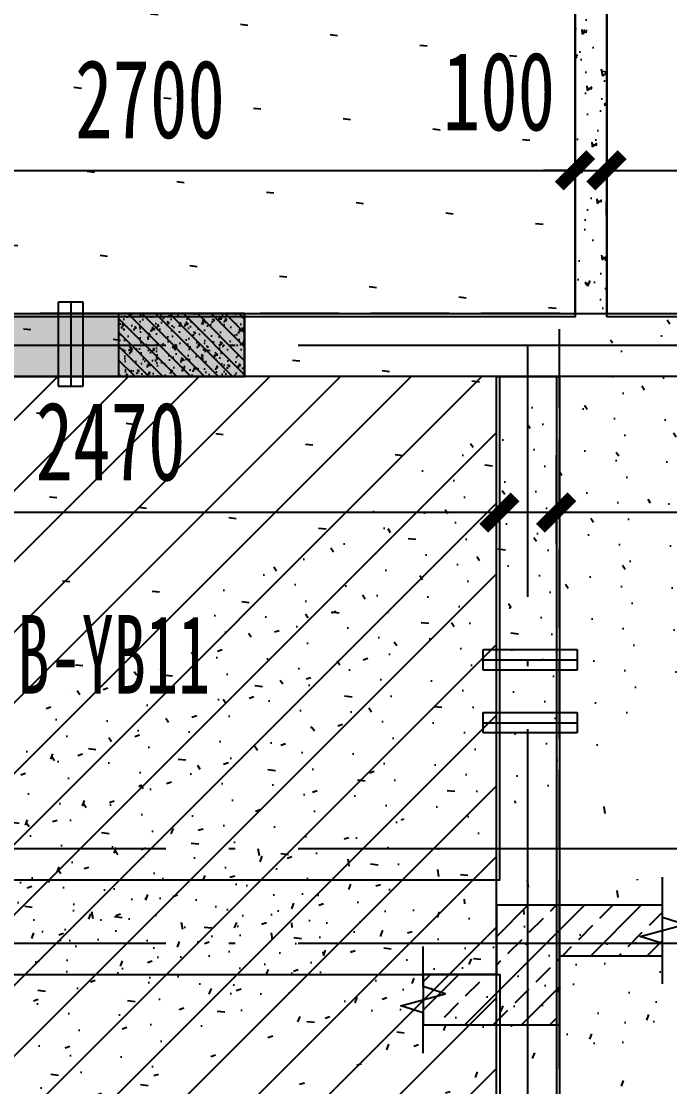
# Model space of a CAD drawing. Extents: x -3200779283 to -8106663, y 659664 to 1123462.
# Drawn here: x -8147960 to -8145900, y 847268 to 850653 of the extents above; entities that cross this region are included whole.
import ezdxf
from ezdxf.enums import TextEntityAlignment as Align

# ---------------------------------------------------------------- set-up
doc = ezdxf.new("R2010")
doc.units = 0
doc.header["$LTSCALE"] = 1000
doc.header["$MEASUREMENT"] = 0
for name, pattern in [('120-墙体$0$CENTER2', [1.125, 0.75, -0.125, 0.125, -0.125]), ('120-墙体$0$CONTINOUS', [0]), ('3#-轴线$0$DOTE', [2.4200000000000004, 2, -0.2, 0.02, -0.2]), ('3#4#5#$0$DASH', [0.35, 0.25, -0.1]), ('3#4#5#模板$0$DASH', [0.35, 0.25, -0.1]), ('DASH', [0.35, 0.25, -0.1])]:
    doc.linetypes.add(name, pattern=pattern)
doc.layers.get('Defpoints').update_dxf_attribs({"color": 30, "linetype": 'DASH'})
for name, color, linetype in [('120-墙体$0$DUCT-排烟中心线', 5, '120-墙体$0$CENTER2'), ('120-墙体$0$DUCT-排烟管', 2, 'Continuous'), ('120-墙体$0$DUCT-送风中心线', 5, '120-墙体$0$CENTER2'), ('120-墙体$0$S-WALL', 40, 'Continuous'), ('120-墙体$0$S-WALL-BEAM', 120, 'Continuous'), ('120-墙体$0$S-WALL-COLU', 252, '120-墙体$0$CONTINOUS'), ('120-墙体$0$S-WALL-COLU-HATC', 16, 'Continuous'), ('120-墙体$0$S-WALL-HATC', 253, 'Continuous'), ('120-墙体$0$提结构条件', 7, 'Continuous'), ('3#-轴线$0$A-ANNO-DOTE', 10, '3#-轴线$0$DOTE'), ('3#4#5#$0$PC-SLAB', 6, '3#4#5#$0$DASH'), ('3#4#5#$0$S-ANNO-TEXT', 7, 'Continuous'), ('3#4#5#$0$S-DIMS-SLAB', 120, 'Continuous'), ('3#4#5#$0$S-PC-SLAB', 6, 'Continuous'), ('3#4#5#$0$S-WALL-HATC', 253, 'Continuous'), ('3#4#5#模板$0$S-SLAB-TEXT', 120, 'Continuous'), ('3#4#5#模板$0$南北楼-结构布置-地上 -新修改$0$S-ANNO-THIN', 3, 'Continuous'), ('3#4#5#模板$0$南北楼-结构布置-地上 -新修改$0$S-SLAB-HATC', 200, 'Continuous')]:
    doc.layers.add(name, color=color, linetype=linetype)
doc.styles.add('3#4#5#$0$外部参照 1$0$宋体', font='', dxfattribs={"width": 0.8})
doc.styles.add('3#4#5#$0$楷体', font='', dxfattribs={"width": 0.7})
doc.styles.get('3#4#5#$0$外部参照 1$0$宋体').set_extended_font_data('SimSun')
doc.styles.get('3#4#5#$0$楷体').set_extended_font_data('KaiTi_GB2312')
doc.dimstyles.new('3#4#5#$0$TSSD_100_100', dxfattribs={"dimtxt": 250, "dimasz": 100, "dimexe": 100, "dimexo": 250, "dimgap": 100, "dimtad": 1, "dimdec": 0, "dimzin": 0, "dimdsep": 46, "dimtxsty": '3#4#5#$0$楷体', "dimblk": '3#4#5#$0$_ArchTick', "dimcen": 0, "dimdle": 100, "dimclrt": 7, "dimadec": 0, "dimazin": 0, "dimtfac": 1, "dimtdec": 0, "dimtix": 1, "dimtmove": 2, "dimatfit": 3, "dimfxl": 1, "dimtolj": 1, "dimtzin": 0, "dimarcsym": 0})

# ---------------------------------------------------------------- blocks, each defined once
blk = doc.blocks.new('3#4#5#模板$0$A$C4139bdaf')
h = blk.add_hatch()
h.set_pattern_fill('ANSI31', color=251, scale=100)
h.set_pattern_definition([(45, (-7702.687107387464, -122599.998702767), (-112.2532015133644, 112.2532015133644), [])])
h.paths.add_polyline_path([(24349.99894117552, 3600.000498155889), (21899.99894117552, 3600.000498155889), (21899.99894117552, 1700.000498155816), (21099.99894117552, 1700.000498155845), (21099.99894117552, 200.0004981558304), (24349.99894117552, 200.0004981558304)])
at = {"layer": '3#4#5#模板$0$南北楼-结构布置-地上 -新修改$0$S-SLAB-HATC'}
h = blk.add_hatch(dxfattribs=at)
h.set_pattern_fill('ANSI33', color=256, scale=20, angle=-180)
h.set_pattern_definition([(225, (-76240.41036994423, 14928.68641716003), (89.8025612106915, -89.80256121069156), []), (225, (-76330.21296994417, 14928.68641716003), (89.8025612106915, -89.80256121069156), [63.5, -31.75])])
h.paths.add_polyline_path([(24117.17101796117, 1540.00049815618), (24549.99818293279, 1540.000498156878), (24549.99818293273, 1760.000498156878), (24877.17101796111, 1760.000498156936), (24877.17101796111, 1920.000498156936), (24549.99818293197, 1920.000498155772), (24349.99818293197, 1920.00049815583), (24349.99818293197, 1700.00049815583), (24117.17101796111, 1700.00049815583)])
at = {"linetype": '3#4#5#模板$0$DASH'}
for points in [[(24549.99894117552, 3800.000498155889), (21699.99894117552, 3800.000498155889), (21699.99894117552, 1900.00049815583), (20899.99894117552, 1900.00049815586), (20899.99894117552, 0.0004981558304280043), (24549.99894117552, 0.0004981558304280043)], [(24349.99894117552, 3600.000498155889), (21899.99894117552, 3600.000498155889), (21899.99894117552, 1700.000498155816), (21099.99894117552, 1700.000498155845), (21099.99894117552, 200.0004981558304), (24349.99894117552, 200.0004981558304)]]:
    blk.add_lwpolyline(points, close=True, dxfattribs=at)
at = {"layer": '3#4#5#模板$0$南北楼-结构布置-地上 -新修改$0$S-ANNO-THIN'}
for points in [[(24877.17101796146, 1670.40049815696), (24877.17101796105, 1798.40049815696), (24806.77101796097, 1820.800498156692), (24947.57101796084, 1859.200498157123), (24877.1710179607, 1881.600498156971), (24877.1710179603, 2009.600498156971)], [(24117.17101796117, 1450.400498156378), (24117.17101796117, 1578.400498156087), (24046.77101796132, 1600.800498156052), (24187.5710179609, 1639.2004981559), (24117.17101796117, 1661.600498155924), (24117.17101796117, 1789.600498155633)]]:
    blk.add_lwpolyline(points, dxfattribs=at)
at = {"layer": '3#4#5#模板$0$南北楼-结构布置-地上 -新修改$0$S-SLAB-HATC'}
blk.add_lwpolyline([(24117.17101796117, 1540.00049815618), (24549.99818293279, 1540.000498156878), (24549.99818293273, 1760.000498156878), (24877.17101796111, 1760.000498156936), (24877.17101796111, 1920.000498156936), (24549.99818293197, 1920.000498155772), (24349.99818293197, 1920.00049815583), (24349.99818293197, 1700.00049815583), (24117.17101796111, 1700.00049815583)], close=True, dxfattribs=at)
blk = doc.blocks.new('3#4#5#$0$ban3')
at = {"layer": '3#4#5#$0$S-WALL-HATC', "ltscale": 100}
h = blk.add_hatch(dxfattribs=at)
h.set_pattern_fill('AR-CONC', color=256, scale=25, angle=-270.0000000000001, style=0)
h.set_pattern_definition([(139.9999999999999, (0, 0), (15.6880337456489, 179.3150456501884), [18.75, -206.25]), (84.99999999999994, (0, 0), (-188.048033425003, -34.68783340324987), [15, -165]), (190.4513999999999, (1.307335000019521, 14.94292000000132), (-172.3598855152383, 144.6273454285055), [15.9350475, -175.2855279999999]), (136.1841999999999, (-50, 0), (41.37975358225471, 266.8102621564111), [28.125, -309.375]), (186.6356, (-46.55167324998183, 22.23418625001796), (-243.5294677251103, 233.665676387176), [23.902572, -262.92825]), (81.18419999999995, (-50, 0), (-243.529650231331, 233.665486283407), [22.5, -247.5]), (111, (-37.5, 25), (100.6547226663348, 149.2267630296154), [18.75, -206.25]), (55.99999999999998, (-37.5, 25), (-181.2875112617132, 60.82883298039556), [15, -165]), (161.4514, (-29.11209850001615, 37.4355582499993), (-80.63262417748795, 210.0556571453725), [15.9350475, -175.285528]), (127.5, (0, 0), (-83.22346345782788, 3.039963829322726), [0, -162.9999999999999, 0, -167.4999999999999, 0, -165.6249999999999]), (97.49999999999993, (0, 0), (-98.60292797059002, 65.76738436053722), [0, -95.5, 0, -159.25, 0, -63.125]), (57.49999999999993, (0, -55.75), (5.638717933595033, 133.4556090431022), [0, -62.5, 0, -195, 0, -258.75]), (47.49999999999995, (0, -80.75), (-25.02624558307933, 145.7965423355966), [0, -81.25, 0, -129.5, 0, -183.75])])
h.paths.add_polyline_path([(-216732.0009944952, 412974.9999670067), (-216832.0009944952, 412974.9999670067), (-216832.0009944952, 409974.9999670067), (-216732.0009944952, 409974.9999670067)])
h.paths.add_polyline_path([(-214532.000995802, 412974.9999670067), (-214632.000995802, 412974.9999670067), (-214632.000995802, 409974.9999670067), (-214532.000995802, 409974.9999670067)])
h = blk.add_hatch(dxfattribs=at)
h.set_pattern_fill('AR-CONC', color=256, scale=25, angle=-270.0000000000001, style=0)
h.set_pattern_definition([(139.9999999999999, (-37341029879.81102, -2020433658.351167), (15.6880337456489, 179.3150456501884), [18.75, -206.25]), (84.99999999999994, (-37341029879.81102, -2020433658.351167), (-188.048033425003, -34.68783340324987), [15, -165]), (190.4513999999999, (-37341029878.50368, -2020433643.408247), (-172.3598855152383, 144.6273454285055), [15.93504749999986, -175.2855279999978]), (136.1841999999999, (-37341029929.81102, -2020433658.351167), (41.37975358225471, 266.8102621564111), [28.125, -309.375]), (186.6356, (-37341029926.36269, -2020433636.116981), (-243.5294677251103, 233.665676387176), [23.902572, -262.92825]), (81.18419999999995, (-37341029929.81102, -2020433658.351167), (-243.529650231331, 233.665486283407), [22.5, -247.5]), (111, (-37341029917.31102, -2020433633.351167), (100.6547226663348, 149.2267630296154), [18.75, -206.25]), (55.99999999999998, (-37341029917.31102, -2020433633.351167), (-181.2875112617132, 60.82883298039556), [15, -165]), (161.4514, (-37341029908.92312, -2020433620.915609), (-80.63262417748795, 210.0556571453725), [15.9350475, -175.285528]), (127.5, (-37341029879.81102, -2020433658.351167), (-83.22346345782788, 3.039963829322726), [0, -162.9999999999978, 0, -167.4999999999978, 0, -165.6249999999978]), (97.49999999999993, (-37341029879.81102, -2020433658.351167), (-98.60292797059002, 65.76738436053722), [0, -95.5, 0, -159.25, 0, -63.125]), (57.49999999999993, (-37341029879.81102, -2020433714.101167), (5.638717933595033, 133.4556090431022), [0, -62.5, 0, -195, 0, -258.75]), (47.49999999999995, (-37341029879.81102, -2020433739.101167), (-25.02624558307933, 145.7965423355966), [0, -81.25, 0, -129.5, 0, -183.75])])
h.paths.add_polyline_path([(-214282.0075875558, 407875.9277280352), (-214282.0075875558, 408175.9277280352), (-211832.3804074041, 408175.221341892), (-211832.380407404, 407875.221341892)])
at = {"layer": '3#4#5#$0$S-PC-SLAB'}
for points in [[(-214632.000995802, 409964.9999670067), (-214632.000995802, 412984.9999670067), (-216732.0009944952, 412984.9999670067), (-216732.0009944952, 409964.9999670067)], [(-211832.000995802, 409964.9999670067), (-211832.000995802, 412984.9999670067), (-214532.000995802, 412984.9999670067), (-214532.000995802, 409964.9999670067)], [(-214472.0009953861, 407375.0001829517), (-220092.0009953849, 407375.0001829517), (-220092.0009953849, 409775.0001829517), (-214472.0009953861, 409775.0001829517)], [(-214292.0078049984, 409775.0002631896), (-211822.0078049995, 409775.0002631896), (-211822.0078049995, 408175.9277280352), (-214292.0078049984, 408175.9277280352)], [(-214292.0078736024, 406375.9155135542), (-211022.0078736036, 406375.9155135542), (-211022.007587557, 407875.9277280353), (-214292.0075875558, 407875.9277280352)]]:
    blk.add_lwpolyline(points, close=True, dxfattribs=at)
at = {"layer": '3#4#5#$0$S-WALL-HATC', "ltscale": 100}
for points in [[(-214532.000995802, 409974.9999670067), (-214532.000995802, 412974.9999670067), (-214632.000995802, 412974.9999670067), (-214632.000995802, 409974.9999670067)], [(-214282.0075875558, 407875.9277280352), (-214282.0075875558, 408175.9277280352), (-211832.3804074041, 408175.221341892), (-211832.380407404, 407875.221341892)]]:
    blk.add_lwpolyline(points, close=True, dxfattribs=at)
blk = doc.blocks.new('3#4#5#$0$_ArchTick')
at = {"color": 0, "linetype": 'ByBlock', "const_width": 0.4}
blk.add_lwpolyline([(-0.5, -0.5), (0.5, 0.5)], dxfattribs=at)
blk = doc.blocks.new('*D815')
at = {"layer": '3#4#5#$0$S-DIMS-SLAB', "color": 0, "lineweight": -2, "transparency": 16777216}
for p, q in [((168786.1414544946, 162066.5828292976), (168786.1414544946, 162042.6444963348)), ((171256.1414544935, 162066.5828292975), (171256.1414544935, 162042.6444963348)), ((171356.1414544935, 161942.6444963348), (168686.1414544946, 161942.6444963348))]:
    blk.add_line(p, q, dxfattribs=at)
at = {"layer": 'Defpoints', "color": 0, "transparency": 16777216}
for p in [(168786.1414544946, 161942.6444963348), (168786.1414544946, 161816.5828292976), (171256.1414544935, 161816.5828292975)]:
    blk.add_point(p, dxfattribs=at)
at = {"layer": '3#4#5#$0$S-DIMS-SLAB', "color": 0, "lineweight": -2, "transparency": 16777216, "xscale": 100, "yscale": 100, "zscale": 100, "rotation": 180}
blk.add_blockref('3#4#5#$0$_ArchTick', (168786.1414544946, 161942.6444963348), dxfattribs=at)
at = {"layer": '3#4#5#$0$S-DIMS-SLAB', "color": 0, "lineweight": -2, "transparency": 16777216, "xscale": 100, "yscale": 100, "zscale": 100}
blk.add_blockref('3#4#5#$0$_ArchTick', (171256.1414544935, 161942.6444963348), dxfattribs=at)
at = {"layer": '3#4#5#$0$S-DIMS-SLAB', "color": 7, "transparency": 16777216, "insert": (170021.1414544941, 162167.6444963348), "char_height": 250, "attachment_point": 5, "style": '3#4#5#$0$楷体'}
blk.add_mtext('\\A1;2470', dxfattribs=at)
blk = doc.blocks.new('*D817')
at = {"layer": '3#4#5#$0$S-DIMS-SLAB', "color": 0, "lineweight": -2, "transparency": 16777216}
for p, q in [((171436.3730136432, 162124.5276227209), (171436.3730136432, 161842.6444963348)), ((177056.3730136421, 162124.528082065), (177056.3730136421, 161842.6444963348)), ((177156.3730136421, 161942.6444963348), (171336.3730136432, 161942.6444963348))]:
    blk.add_line(p, q, dxfattribs=at)
at = {"layer": 'Defpoints', "color": 0, "transparency": 16777216}
for p in [(171436.3730136432, 162374.5276227209), (177056.3730136421, 162374.528082065), (171436.3730136432, 161942.6444963348)]:
    blk.add_point(p, dxfattribs=at)
at = {"layer": '3#4#5#$0$S-DIMS-SLAB', "color": 0, "lineweight": -2, "transparency": 16777216, "xscale": 100, "yscale": 100, "zscale": 100, "rotation": 180}
blk.add_blockref('3#4#5#$0$_ArchTick', (171436.3730136432, 161942.6444963348), dxfattribs=at)
at = {"layer": '3#4#5#$0$S-DIMS-SLAB', "color": 0, "lineweight": -2, "transparency": 16777216, "xscale": 100, "yscale": 100, "zscale": 100}
blk.add_blockref('3#4#5#$0$_ArchTick', (177056.3730136421, 161942.6444963348), dxfattribs=at)
at = {"layer": '3#4#5#$0$S-DIMS-SLAB', "color": 7, "transparency": 16777216, "insert": (174246.3730136426, 162167.6444963348), "char_height": 250, "attachment_point": 5, "style": '3#4#5#$0$楷体'}
blk.add_mtext('\\A1;5620', dxfattribs=at)
blk = doc.blocks.new('*D819')
at = {"layer": '3#4#5#$0$S-DIMS-SLAB', "color": 0, "lineweight": -2, "transparency": 16777216}
for p, q in [((171496.3730140592, 163029.924471299), (173796.3730127524, 163029.924471299)), ((171596.3730140592, 162887.7327650288), (171596.3730140592, 162929.924471299)), ((173696.3730127524, 162887.7327650287), (173696.3730127524, 162929.924471299))]:
    blk.add_line(p, q, dxfattribs=at)
at = {"layer": 'Defpoints', "color": 0, "transparency": 16777216}
for p in [(171596.3730140592, 163137.7327650288), (173696.3730127524, 163137.7327650287), (173696.3730127524, 163029.924471299)]:
    blk.add_point(p, dxfattribs=at)
at = {"layer": '3#4#5#$0$S-DIMS-SLAB', "color": 0, "lineweight": -2, "transparency": 16777216, "xscale": 100, "yscale": 100, "zscale": 100, "rotation": 180}
blk.add_blockref('3#4#5#$0$_ArchTick', (171596.3730140592, 163029.924471299), dxfattribs=at)
at = {"layer": '3#4#5#$0$S-DIMS-SLAB', "color": 0, "lineweight": -2, "transparency": 16777216, "xscale": 100, "yscale": 100, "zscale": 100}
blk.add_blockref('3#4#5#$0$_ArchTick', (173696.3730127524, 163029.924471299), dxfattribs=at)
at = {"layer": '3#4#5#$0$S-DIMS-SLAB', "color": 7, "transparency": 16777216, "insert": (172646.3730134058, 163254.924471299), "char_height": 250, "attachment_point": 5, "style": '3#4#5#$0$楷体'}
blk.add_mtext('\\A1;2100', dxfattribs=at)
blk = doc.blocks.new('*D820')
at = {"layer": '3#4#5#$0$S-DIMS-SLAB', "color": 0, "lineweight": -2, "transparency": 16777216}
for p, q in [((171496.3730140592, 163029.924471299), (171396.3730140592, 163029.924471299)), ((171496.3730140592, 163029.924471299), (171596.3730140592, 163029.924471299)), ((171596.3730140592, 163029.924471299), (171696.3730140592, 163029.924471299)), ((171496.3730140592, 162887.7327650288), (171496.3730140592, 162929.924471299)), ((171596.3730140592, 162887.7327650288), (171596.3730140592, 162929.924471299))]:
    blk.add_line(p, q, dxfattribs=at)
at = {"layer": 'Defpoints', "color": 0, "transparency": 16777216}
for p in [(171496.3730140592, 163137.7327650288), (171596.3730140592, 163137.7327650288), (171596.3730140592, 163029.924471299)]:
    blk.add_point(p, dxfattribs=at)
at = {"layer": '3#4#5#$0$S-DIMS-SLAB', "color": 0, "lineweight": -2, "transparency": 16777216, "xscale": 100, "yscale": 100, "zscale": 100}
blk.add_blockref('3#4#5#$0$_ArchTick', (171496.3730140592, 163029.924471299), dxfattribs=at)
at = {"layer": '3#4#5#$0$S-DIMS-SLAB', "color": 0, "lineweight": -2, "transparency": 16777216, "xscale": 100, "yscale": 100, "zscale": 100, "rotation": 180}
blk.add_blockref('3#4#5#$0$_ArchTick', (171596.3730140592, 163029.924471299), dxfattribs=at)
at = {"layer": '3#4#5#$0$S-DIMS-SLAB', "color": 7, "transparency": 16777216, "insert": (171254.4499371361, 163279.924471299), "char_height": 250, "attachment_point": 5, "style": '3#4#5#$0$楷体'}
blk.add_mtext('\\A1;100', dxfattribs=at)
blk = doc.blocks.new('*D821')
at = {"layer": '3#4#5#$0$S-DIMS-SLAB', "color": 0, "lineweight": -2, "transparency": 16777216}
for p, q in [((168696.3729299743, 163029.924471299), (171596.3730140592, 163029.924471299)), ((168796.3729299743, 162887.7327650287), (168796.3729299743, 162929.924471299)), ((171496.3730140592, 162887.7327650288), (171496.3730140592, 162929.924471299))]:
    blk.add_line(p, q, dxfattribs=at)
at = {"layer": 'Defpoints', "color": 0, "transparency": 16777216}
for p in [(168796.3729299743, 163137.7327650287), (171496.3730140592, 163137.7327650288), (171496.3730140592, 163029.924471299)]:
    blk.add_point(p, dxfattribs=at)
at = {"layer": '3#4#5#$0$S-DIMS-SLAB', "color": 0, "lineweight": -2, "transparency": 16777216, "xscale": 100, "yscale": 100, "zscale": 100, "rotation": 180}
blk.add_blockref('3#4#5#$0$_ArchTick', (168796.3729299743, 163029.924471299), dxfattribs=at)
at = {"layer": '3#4#5#$0$S-DIMS-SLAB', "color": 0, "lineweight": -2, "transparency": 16777216, "xscale": 100, "yscale": 100, "zscale": 100}
blk.add_blockref('3#4#5#$0$_ArchTick', (171496.3730140592, 163029.924471299), dxfattribs=at)
at = {"layer": '3#4#5#$0$S-DIMS-SLAB', "color": 7, "transparency": 16777216, "insert": (170146.3729720167, 163254.924471299), "char_height": 250, "attachment_point": 5, "style": '3#4#5#$0$楷体'}
blk.add_mtext('\\A1;2700', dxfattribs=at)
blk = doc.blocks.new('*D827')
at = {"layer": '3#4#5#$0$S-DIMS-SLAB', "color": 0, "lineweight": -2, "transparency": 16777216}
for p, q in [((168786.1414544946, 162066.5828292976), (168786.1414544946, 162042.6444963348)), ((171256.1414544935, 162066.5828292975), (171256.1414544935, 162042.6444963348)), ((171356.1414544935, 161942.6444963348), (168686.1414544946, 161942.6444963348))]:
    blk.add_line(p, q, dxfattribs=at)
at = {"layer": 'Defpoints', "color": 0, "transparency": 16777216}
for p in [(168786.1414544946, 161942.6444963348), (168786.1414544946, 161816.5828292976), (171256.1414544935, 161816.5828292975)]:
    blk.add_point(p, dxfattribs=at)
at = {"layer": '3#4#5#$0$S-DIMS-SLAB', "color": 0, "lineweight": -2, "transparency": 16777216, "xscale": 100, "yscale": 100, "zscale": 100, "rotation": 180}
blk.add_blockref('3#4#5#$0$_ArchTick', (168786.1414544946, 161942.6444963348), dxfattribs=at)
at = {"layer": '3#4#5#$0$S-DIMS-SLAB', "color": 0, "lineweight": -2, "transparency": 16777216, "xscale": 100, "yscale": 100, "zscale": 100}
blk.add_blockref('3#4#5#$0$_ArchTick', (171256.1414544935, 161942.6444963348), dxfattribs=at)
at = {"layer": '3#4#5#$0$S-DIMS-SLAB', "color": 7, "transparency": 16777216, "insert": (170021.1414544941, 162167.6444963348), "char_height": 250, "attachment_point": 5, "style": '3#4#5#$0$楷体'}
blk.add_mtext('\\A1;2470', dxfattribs=at)
blk = doc.blocks.new('120-墙体$0$A$Ca94620f4')
at = {"layer": '120-墙体$0$DUCT-排烟中心线'}
for p, q in [((-2257.938552053805, -4100.000693814996), (-2556.560479313237, -4100.000693814989)), ((-2257.938321257505, -4300.000543797403), (-2556.560248516937, -4300.000543797396))]:
    blk.add_line(p, q, dxfattribs=at)
at = {"layer": '120-墙体$0$DUCT-排烟管'}
for p, q in [((-2257.938552053805, -4067.500693814996), (-2556.560479313237, -4067.500693814989)), ((-2556.560479313237, -4067.500693814989), (-2556.560479313237, -4132.500693814989)), ((-2257.938552053805, -4132.500693814996), (-2257.938552053805, -4067.500693814996)), ((-2556.560479313237, -4132.500693814989), (-2257.938552053805, -4132.500693814996)), ((-2257.938321257505, -4267.500543797403), (-2556.560248516937, -4267.500543797396)), ((-2556.560248516937, -4267.500543797396), (-2556.560248516937, -4332.500543797396)), ((-2257.938321257505, -4332.500543797403), (-2257.938321257505, -4267.500543797403)), ((-2556.560248516937, -4332.500543797396), (-2257.938321257505, -4332.500543797403))]:
    blk.add_line(p, q, dxfattribs=at)
at = {"layer": '120-墙体$0$DUCT-送风中心线'}
blk.add_line((-947.6834203733888, -2963.74848623795), (-947.6834203733888, -3230.97650390194), dxfattribs=at)
at = {"layer": '120-墙体$0$提结构条件', "color": 3}
for p, q in [((-987.6834203733888, -3230.97650390194), (-987.6834203733888, -2963.74848623795)), ((-987.6834203733888, -2963.74848623795), (-907.6834203733888, -2963.74848623795)), ((-907.6834203733888, -2963.74848623795), (-907.6834203733888, -3230.97650390194)), ((-907.6834203733888, -3230.97650390194), (-987.6834203733888, -3230.97650390194))]:
    blk.add_line(p, q, dxfattribs=at)
blk = doc.blocks.new('120-墙体')
at = {"layer": '120-墙体$0$S-WALL-COLU-HATC'}
h = blk.add_hatch(dxfattribs=at)
h.set_pattern_fill('AR-CONC', color=256, scale=10)
h.set_pattern_definition([(49.99999999999999, (-9954.749218468613, -244207.8156450689), (71.72601826007535, -6.275213498259511), [7.5, -82.5]), (355, (-9954.749218468613, -244207.8156450689), (-13.8751333613, 75.21921337000119), [6, -66]), (100.4514, (-9948.7720504686, -244208.3385790689), (57.85093817140216, 68.94395420609536), [6.374018999999978, -70.11421119999964]), (46.18420000000002, (-9954.749218468613, -244187.8156450689), (106.7241048625644, -16.55190143290181), [11.24999999999991, -123.7499999999993]), (96.6356, (-9945.855543968617, -244189.1949757689), (93.46627055487033, 97.41178709004417), [9.561028799999999, -105.1713]), (351.1842, (-9954.749218468613, -244187.8156450689), (93.46619451336272, 97.41186009253246), [9, -99]), (21, (-9944.749218468613, -244192.8156450689), (59.69070521184616, -40.26188906653388), [7.5, -82.5]), (326.0000000000001, (-9944.749218468613, -244192.8156450689), (24.33153319215817, 72.5150045046853), [6, -66]), (71.4514, (-9939.774995168613, -244196.170805669), (84.02226285814899, 32.25304967099524), [6.374019000000001, -70.1142112]), (37.50000000000001, (-9954.749218468613, -244207.8156450689), (1.215985531729067, 33.28938538313115), [0, -65.19999999999999, 0, -67, 0, -66.25]), (7.499999999999999, (-9954.749218468613, -244207.8156450689), (26.30695374421486, 39.44117118823603), [0, -38.2, 0, -63.7, 0, -25.25]), (327.5, (-9977.0492184686, -244207.8156450689), (53.3822436172409, -2.255487173437976), [0, -25, 0, -78, 0, -103.5]), (317.5, (-9987.0492184686, -244207.8156450689), (58.31861693423862, 10.01049823323177), [0, -32.5, 0, -51.8, 0, -73.5])])
h.paths.add_polyline_path([(-1750, -3300.000392023416), (-1750.000000000015, -3100.000392023416), (-1350.000497644069, -3100.001491396397), (-1350.000497644069, -3300.001491396397)])
h = blk.add_hatch(dxfattribs=at)
h.set_pattern_fill('ANSI31', color=256, scale=250, style=0)
h.set_pattern_definition([(45, (-9954.749218468613, -244207.8156450689), (-22.09708691207961, 22.09708691207961), [])])
h.paths.add_polyline_path([(-1750.000000000015, -3100.000392023416), (-1750, -3300.000392023416), (-1350.000497644069, -3300.001491396397), (-1350.000497644069, -3100.001491396397)])
at = {"layer": '120-墙体$0$S-WALL-HATC'}
blk.add_hatch(color=256, dxfattribs=at).paths.add_polyline_path([(-33.33333333331393, -3200.000000000001), (-100, -3100), (-1750, -3100), (-1750.000000000015, -3300), (-100, -3300)])
at = {"layer": '120-墙体$0$S-WALL'}
for p, q in [((-1650, -3100), (-1750, -3100)), ((-1750, -3100), (-1750.000000000015, -3300)), ((-100, -3100), (-1650, -3100)), ((-1750.000000000015, -3300), (-1650.000000000015, -3300)), ((-100, -3300), (-1650.000000000015, -3300))]:
    blk.add_line(p, q, dxfattribs=at)
at = {"layer": '120-墙体$0$S-WALL-BEAM'}
for points in [[(-6350, -3099.999397527484), (-6350, -3299.9997895509), (-1750, -3300.000392023416), (-1750, -3100)], [(-2549.999210441369, -3300.000287245691), (-2749.999602464784, -3300.000287245691), (-2750.0002049373, -8000.000515879853), (-2549.999812913884, -8000.000515879852)]]:
    blk.add_lwpolyline(points, close=True, dxfattribs=at)
at = {"layer": '120-墙体$0$S-WALL-COLU', "lineweight": -2}
blk.add_lwpolyline([(-1750, -3300.000392023416), (-1750.000000000015, -3100.000392023416), (-1350.000497644069, -3100.001491396397), (-1350.000497644069, -3300.001491396397)], close=True, dxfattribs=at)
blk.add_blockref('120-墙体$0$A$Ca94620f4', (-250, -100.0000000000005))
blk = doc.blocks.new('3#-轴线')
at = {"layer": '3#-轴线$0$A-ANNO-DOTE'}
for points in [[(-3000, -3200), (44800, -3200)], [(24350, -16100), (24350, -3200)], [(-3000, -4800), (44800, -4800)], [(-3000, -5100), (44800, -5100)]]:
    blk.add_lwpolyline(points, dxfattribs=at)
blk = doc.blocks.new('3#4#5#$0$5#')
at = {"layer": '3#4#5#$0$S-ANNO-TEXT', "xscale": -1}
blk.add_blockref('3#4#5#$0$ban3', (-43034.90157780028, -247400.4721099574), dxfattribs=at)
at = {"layer": '3#4#5#$0$PC-SLAB', "linetype": 'ByBlock', "style": '3#4#5#$0$外部参照 1$0$宋体', "width": 0.6}
blk.add_text('B-YB11', height=250, dxfattribs=at).set_placement((170031.326707441, 161492.2995693111), align=Align.MIDDLE)
at = {"layer": '3#4#5#$0$S-DIMS-SLAB'}
dim = blk.add_linear_dim(base=(171596.3730140592, 163029.924471299), p1=(171496.3730140592, 163137.7327650288), p2=(171596.3730140592, 163137.7327650288), dimstyle='3#4#5#$0$TSSD_100_100', dxfattribs=at)
dim.commit()
dim.dimension.update_dxf_attribs({"geometry": '*D820', "text_midpoint": (171254.4499371361, 163279.924471299), "dimtype": 128})
for base, p1, p2, picture, middle in [((171496.3730140592, 163029.924471299), (168796.3729299743, 163137.7327650287), (171496.3730140592, 163137.7327650288), '*D821', (170146.3729720167, 163254.924471299)), ((173696.3730127524, 163029.924471299), (171596.3730140592, 163137.7327650288), (173696.3730127524, 163137.7327650287), '*D819', (172646.3730134058, 163254.924471299))]:
    dim = blk.add_linear_dim(base=base, p1=p1, p2=p2, dimstyle='3#4#5#$0$TSSD_100_100', dxfattribs=at)
    dim.commit()
    dim.dimension.update_dxf_attribs({"geometry": picture, "text_midpoint": middle})
for base, p1, p2, picture, middle in [((171436.3730136432, 161942.6444963348), (177056.3730136421, 162374.528082065), (171436.3730136432, 162374.5276227209), '*D817', (174246.3730136426, 162167.6444963348)), ((168786.1414544946, 161942.6444963348), (171256.1414544935, 161816.5828292975), (168786.1414544946, 161816.5828292976), '*D815', (170021.1414544941, 162167.6444963348)), ((168786.1414544946, 161942.6444963348), (171256.1414544935, 161816.5828292975), (168786.1414544946, 161816.5828292976), '*D827', (170021.1414544941, 162167.6444963348))]:
    dim = blk.add_linear_dim(base=base, p1=p1, p2=p2, angle=180, dimstyle='3#4#5#$0$TSSD_100_100', dxfattribs=at)
    dim.commit()
    dim.dimension.update_dxf_attribs({"geometry": picture, "text_midpoint": middle})

msp = doc.modelspace()

# ---------------------------------------------------------------- block references
msp.add_blockref('3#-轴线', (-8170700.435511587, 852824.6198560873))
at = {"xscale": -1, "rotation": 3.622788229407092e-06}
msp.add_blockref('120-墙体', (-8149000.436219759, 852824.6199066709), dxfattribs=at)
at = {"layer": '3#4#5#$0$S-PC-SLAB'}
msp.add_blockref('3#4#5#$0$5#', (-8317697.236654709, 687149.7631162296), dxfattribs=at)
at = {"layer": '3#4#5#模板$0$S-SLAB-TEXT'}
msp.add_blockref('3#4#5#模板$0$A$C4139bdaf', (-8170800.434478921, 845924.6195539432), dxfattribs=at)

doc.saveas('drawing.dxf')
